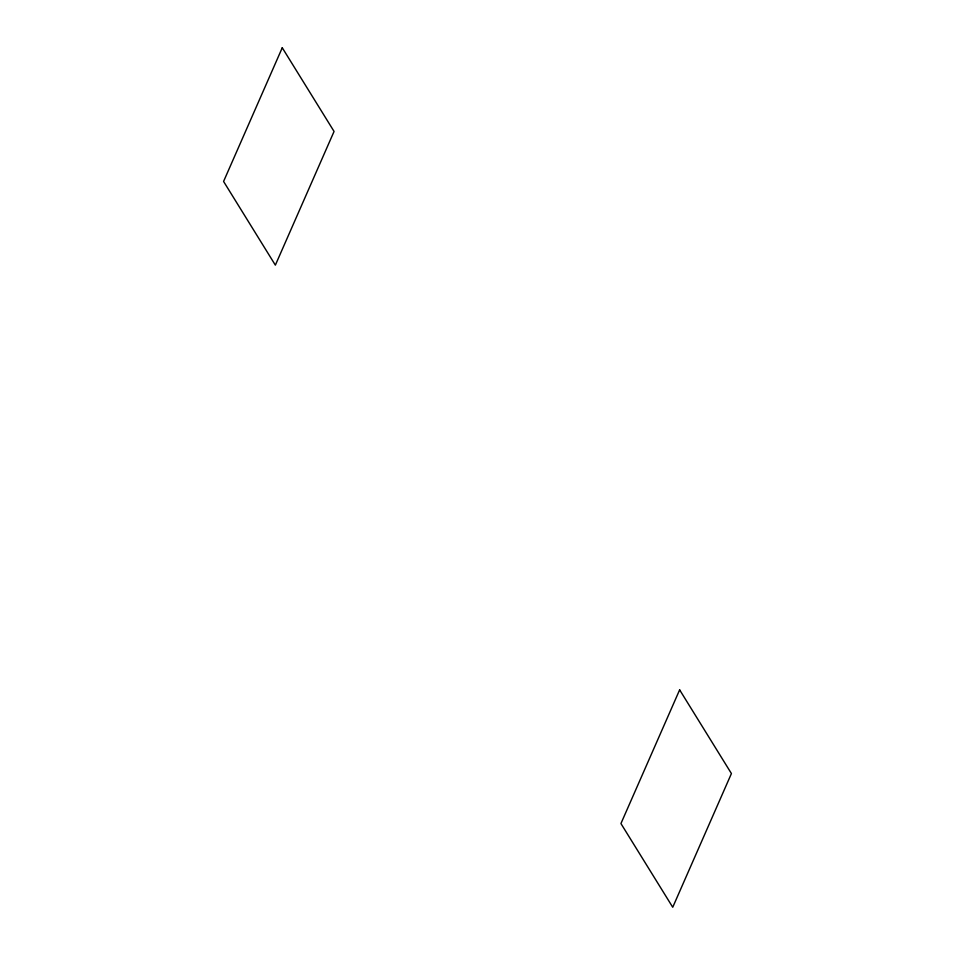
<?xml version="1.0" encoding="UTF-8"?>
<svg xmlns="http://www.w3.org/2000/svg" width="955" height="955" viewBox="0 0 955 955"><rect width="100%" height="100%" fill="white"/><g stroke="black" fill="none" stroke-linecap="round" stroke-linejoin="round"><path stroke-width="1.43" d="M282.262 47.75L223.577 181.45L275.362 265.144L334.059 131.444L282.262 47.75M679.638 689.856L620.941 823.556L672.738 907.25L731.423 773.55L679.638 689.856"/></g></svg>
